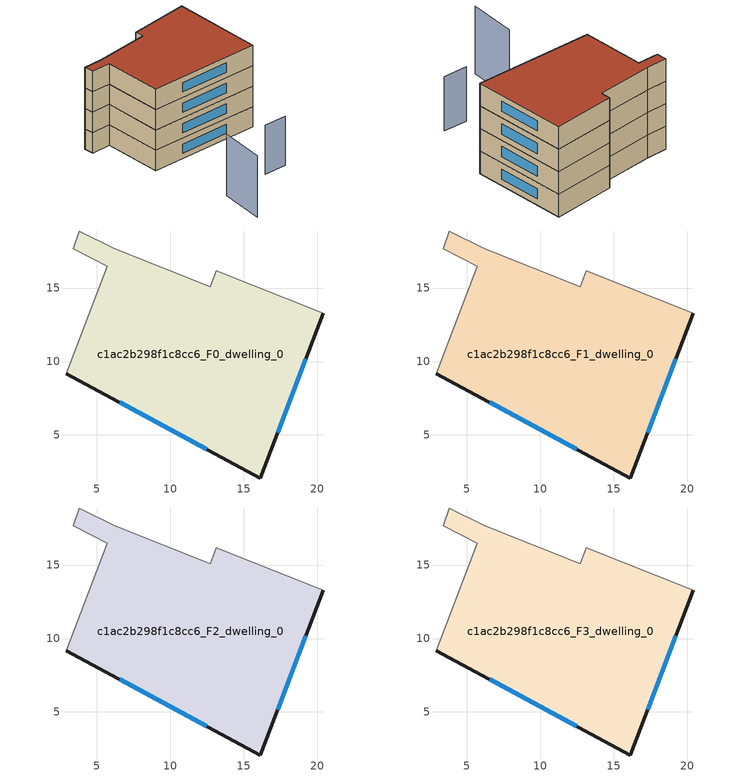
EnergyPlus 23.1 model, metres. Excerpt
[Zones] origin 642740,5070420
c1ac2b298f1c8cc6_F0_dwelling_0
 floor ground (EU_floor_Construction): 16.11,2.07 20.41,13.28 13.11,16.18 12.71,15.08 6.2,17.68 3.8,18.88 3.4,17.68 5.7,16.48 2.9,9.18 z0
 wall outside (EU_wall_Construction): 20.41,13.28 16.11,2.07 2.9,9.18 z0:3
 wall adiabatic (EU_wall_Construction): 2.9,9.18 5.7,16.48 3.4,17.68 3.8,18.88 6.2,17.68 12.71,15.08 13.11,16.18 20.41,13.28 z0:3
 window (EU_Window_Construction): 19.23,10.19 17.29,5.15 / 12.47,4.03 6.54,7.22 z0.83:2.17
c1ac2b298f1c8cc6_F1_dwelling_0
 floor to c1ac2b298f1c8cc6_F0_dwelling_0 (EU_floor_Construction): 16.11,2.07 20.41,13.28 13.11,16.18 12.71,15.08 6.2,17.68 3.8,18.88 3.4,17.68 5.7,16.48 2.9,9.18 z3
 wall outside (EU_wall_Construction): 20.41,13.28 16.11,2.07 2.9,9.18 z3:6
 wall adiabatic (EU_wall_Construction): 2.9,9.18 5.7,16.48 3.4,17.68 3.8,18.88 6.2,17.68 12.71,15.08 13.11,16.18 20.41,13.28 z3:6
 window (EU_Window_Construction): 19.23,10.19 17.29,5.15 / 12.47,4.03 6.54,7.22 z3.83:5.17
c1ac2b298f1c8cc6_F2_dwelling_0
 floor to c1ac2b298f1c8cc6_F1_dwelling_0 (EU_floor_Construction): 16.11,2.07 20.41,13.28 13.11,16.18 12.71,15.08 6.2,17.68 3.8,18.88 3.4,17.68 5.7,16.48 2.9,9.18 z6
 wall outside (EU_wall_Construction): 20.41,13.28 16.11,2.07 2.9,9.18 z6:9
 wall adiabatic (EU_wall_Construction): 2.9,9.18 5.7,16.48 3.4,17.68 3.8,18.88 6.2,17.68 12.71,15.08 13.11,16.18 20.41,13.28 z6:9
 window (EU_Window_Construction): 19.23,10.19 17.29,5.15 / 12.47,4.03 6.54,7.22 z6.83:8.17
c1ac2b298f1c8cc6_F3_dwelling_0
 floor to c1ac2b298f1c8cc6_F2_dwelling_0 (EU_floor_Construction): 16.11,2.07 20.41,13.28 13.11,16.18 12.71,15.08 6.2,17.68 3.8,18.88 3.4,17.68 5.7,16.48 2.9,9.18 z9
 wall outside (EU_wall_Construction): 20.41,13.28 16.11,2.07 2.9,9.18 z9:12
 wall adiabatic (EU_wall_Construction): 2.9,9.18 5.7,16.48 3.4,17.68 3.8,18.88 6.2,17.68 12.71,15.08 13.11,16.18 20.41,13.28 z9:12
 window (EU_Window_Construction): 19.23,10.19 17.29,5.15 / 12.47,4.03 6.54,7.22 z9.83:11.17
 roof outside (EU_roof_Construction): 20.41,13.28 16.11,2.07 2.9,9.18 5.7,16.48 3.4,17.68 3.8,18.88 6.2,17.68 12.71,15.08 13.11,16.18 z12
shading: 7.44,-3.27 10.1,-4.73 z0:7.2; 1.41,-0.75 -1.32,-5.93 z0:9
[Building]
EU S2 Campaign: North Axis=0; Terrain=City; Solar Distribution=FullExterior
[Site:Location]
Lyon-Bron: Latitude=45.75; Longitude=5; Time Zone=1; Elevation=198
[SizingPeriod:WeatherFileDays]
AnnualSizingPeriod: Begin Month=1; Begin Day of Month=1; End Month=12; End Day of Month=31; Day of Week for Start Day=Monday; Use Weather File Daylight Saving Period=No; Use Weather File Rain and Snow Indicators=No
[MATERIAL]
EU_InternalMass_Material: Roughness=MediumRough; Thickness=0.1; Conductivity=1; Density=1800; Specific Heat=900; Thermal Absorptance=0.9; Solar Absorptance=0.7; Visible Absorptance=0.7
[MATERIAL:NOMASS] Roughness=MediumRough; Thermal Absorptance=0.9; Solar Absorptance=0.7; Visible Absorptance=0.7
Name | Thermal Resistance
EU_wall_NoMass | 0.87146
EU_roof_NoMass | 0.842276
EU_floor_NoMass | 0.496999
[WINDOWMATERIAL:SIMPLEGLAZINGSYSTEM]
EU_Window_SimpleGlazing: UFactor=2.2525; Solar Heat Gain Coefficient=0.76; Visible Transmittance=0.76
[CONSTRUCTION]
EU_wall_Construction: EU_wall_NoMass
EU_roof_Construction: EU_roof_NoMass
EU_floor_Construction: EU_floor_NoMass
EU_InternalMass_Construction: EU_InternalMass_Material
EU_Window_Construction: EU_Window_SimpleGlazing
[ZONE] Type=1; Multiplier=1; Ceiling Height=autocalculate; Floor Area=autocalculate; Part of Total Floor Area=Yes
Name | Volume
c1ac2b298f1c8cc6_F0_dwelling_0 | 482.881
c1ac2b298f1c8cc6_F1_dwelling_0; c1ac2b298f1c8cc6_F2_dwelling_0 | 482.878
c1ac2b298f1c8cc6_F3_dwelling_0 | 1448.64
[INTERNALMASS] Construction=EU_InternalMass_Construction; Surface Area=160.96
Name | Zone or ZoneList
c1ac2b298f1c8cc6_F0_dwelling_0_EU_InternalMass | c1ac2b298f1c8cc6_F0_dwelling_0
c1ac2b298f1c8cc6_F1_dwelling_0_EU_InternalMass | c1ac2b298f1c8cc6_F1_dwelling_0
c1ac2b298f1c8cc6_F2_dwelling_0_EU_InternalMass | c1ac2b298f1c8cc6_F2_dwelling_0
c1ac2b298f1c8cc6_F3_dwelling_0_EU_InternalMass | c1ac2b298f1c8cc6_F3_dwelling_0
[OTHEREQUIPMENT] Fuel Type=Electricity; Design Level Calculation Method=Watts/Area; Power per Zone Floor Area=1; Fraction Latent=0; Fraction Radiant=0; Fraction Lost=0; Carbon Dioxide Generation Rate=0; EndUse Subcategory=EU_Step8_InternalGains
Name | Zone or ZoneList or Space or SpaceList | Schedule
EU_Step8_InternalGain_c1ac2b298f1c8cc6_F0_dwelling_0_f000 | c1ac2b298f1c8cc6_F0_dwelling_0 | EU_Step8_GainSchedule_c1ac2b298f1c8cc6_F0_dwelling_0_f000
EU_Step8_InternalGain_c1ac2b298f1c8cc6_F1_dwelling_0_f000 | c1ac2b298f1c8cc6_F1_dwelling_0 | EU_Step8_GainSchedule_c1ac2b298f1c8cc6_F1_dwelling_0_f000
EU_Step8_InternalGain_c1ac2b298f1c8cc6_F2_dwelling_0_f000 | c1ac2b298f1c8cc6_F2_dwelling_0 | EU_Step8_GainSchedule_c1ac2b298f1c8cc6_F2_dwelling_0_f000
EU_Step8_InternalGain_c1ac2b298f1c8cc6_F3_dwelling_0_f000 | c1ac2b298f1c8cc6_F3_dwelling_0 | EU_Step8_GainSchedule_c1ac2b298f1c8cc6_F3_dwelling_0_f000
[ZONEVENTILATION:DESIGNFLOWRATE] Schedule=EU_AlwaysOn; Design Flow Rate Calculation Method=AirChanges/Hour; Air Changes per Hour=0.425; Ventilation Type=Natural; Fan Pressure Rise=0; Fan Total Efficiency=1; Constant Term Coefficient=1; Temperature Term Coefficient=0; Velocity Term Coefficient=0; Velocity Squared Term Coefficient=0; Minimum Indoor Temperature=-100; Maximum Indoor Temperature=100; Delta Temperature=-100; Minimum Outdoor Temperature=-100; Maximum Outdoor Temperature=100; Maximum Wind Speed=40
Name | Zone or ZoneList or Space or SpaceList
EU_ConstantAir_c1ac2b298f1c8cc6_F0_dwelling_0 | c1ac2b298f1c8cc6_F0_dwelling_0
EU_ConstantAir_c1ac2b298f1c8cc6_F1_dwelling_0 | c1ac2b298f1c8cc6_F1_dwelling_0
EU_ConstantAir_c1ac2b298f1c8cc6_F2_dwelling_0 | c1ac2b298f1c8cc6_F2_dwelling_0
EU_ConstantAir_c1ac2b298f1c8cc6_F3_dwelling_0 | c1ac2b298f1c8cc6_F3_dwelling_0
[HVACTEMPLATE:THERMOSTAT] Constant Heating Setpoint=20; Constant Cooling Setpoint=50
EU_HeatOnly_c1ac2b298f1c8cc6_F0_dwelling_0; EU_HeatOnly_c1ac2b298f1c8cc6_F1_dwelling_0; EU_HeatOnly_c1ac2b298f1c8cc6_F2_dwelling_0; EU_HeatOnly_c1ac2b298f1c8cc6_F3_dwelling_0
[HVACTEMPLATE:ZONE:IDEALLOADSAIRSYSTEM] System Availability Schedule=EU_AlwaysOn; Maximum Heating Supply Air Temperature=50; Minimum Cooling Supply Air Temperature=13; Maximum Heating Supply Air Humidity Ratio=0.0156; Minimum Cooling Supply Air Humidity Ratio=0.0077; Heating Limit=NoLimit; Cooling Limit=NoLimit; Heating Availability Schedule=EU_AlwaysOn; Cooling Availability Schedule=EU_CoolingOff; Dehumidification Control Type=ConstantSensibleHeatRatio; Cooling Sensible Heat Ratio=0.7; Dehumidification Setpoint=60; Humidification Control Type=None; Humidification Setpoint=30; Outdoor Air Method=None; Outdoor Air Flow Rate per Person=0.00944; Outdoor Air Flow Rate per Zone Floor Area=0; Outdoor Air Flow Rate per Zone=0; Demand Controlled Ventilation Type=None; Outdoor Air Economizer Type=NoEconomizer; Heat Recovery Type=None; Sensible Heat Recovery Effectiveness=0.7; Latent Heat Recovery Effectiveness=0.65
Name | Template Thermostat
c1ac2b298f1c8cc6_F0_dwelling_0 | EU_HeatOnly_c1ac2b298f1c8cc6_F0_dwelling_0
c1ac2b298f1c8cc6_F1_dwelling_0 | EU_HeatOnly_c1ac2b298f1c8cc6_F1_dwelling_0
c1ac2b298f1c8cc6_F2_dwelling_0 | EU_HeatOnly_c1ac2b298f1c8cc6_F2_dwelling_0
c1ac2b298f1c8cc6_F3_dwelling_0 | EU_HeatOnly_c1ac2b298f1c8cc6_F3_dwelling_0
[SIZING:ZONE] Zone Cooling Design Supply Air Temperature Input Method=SupplyAirTemperature; Zone Cooling Design Supply Air Temperature=13; Zone Heating Design Supply Air Temperature Input Method=SupplyAirTemperature; Zone Heating Design Supply Air Temperature=50; Zone Cooling Design Supply Air Humidity Ratio=0.008; Zone Heating Design Supply Air Humidity Ratio=0.008; Cooling Design Air Flow Method=DesignDay; Cooling Design Air Flow Rate=0; Cooling Minimum Air Flow per Zone Floor Area=0.000762; Cooling Minimum Air Flow=0; Cooling Minimum Air Flow Fraction=0.2; Heating Design Air Flow Method=DesignDay; Heating Design Air Flow Rate=0; Heating Maximum Air Flow per Zone Floor Area=0.002032; Heating Maximum Air Flow=0.141576; Heating Maximum Air Flow Fraction=0.3; Account for Dedicated Outdoor Air System=No; Dedicated Outdoor Air System Control Strategy=NeutralSupplyAir; Dedicated Outdoor Air Low Setpoint Temperature for Design=autosize; Dedicated Outdoor Air High Setpoint Temperature for Design=autosize; Zone Load Sizing Method=Sensible Load Only No Latent Load; Zone Latent Cooling Design Supply Air Humidity Ratio Input Method=HumidityRatioDifference; Zone Cooling Design Supply Air Humidity Ratio Difference=0.005; Zone Latent Heating Design Supply Air Humidity Ratio Input Method=HumidityRatioDifference; Zone Humidification Design Supply Air Humidity Ratio Difference=0.005
c1ac2b298f1c8cc6_F0_dwelling_0; c1ac2b298f1c8cc6_F1_dwelling_0; c1ac2b298f1c8cc6_F2_dwelling_0; c1ac2b298f1c8cc6_F3_dwelling_0
[SCHEDULE:CONSTANT]
Name | Hourly Value
EU_AlwaysOn | 1
EU_CoolingOff | 0
[SCHEDULE:FILE] Column Number=1; Rows to Skip at Top=0; Number of Hours of Data=8760; Column Separator=Comma; Interpolate to Timestep=No; Minutes per Item=60; Adjust Schedule for Daylight Savings=Yes
Name | File
EU_Step8_GainSchedule_c1ac2b298f1c8cc6_F0_dwelling_0_f000 | ../../schedules/c1ac2b298f1c8cc6/c1ac2b298f1c8cc6_F0_dwelling_0_f000_gain.csv
EU_Step8_GainSchedule_c1ac2b298f1c8cc6_F1_dwelling_0_f000 | ../../schedules/c1ac2b298f1c8cc6/c1ac2b298f1c8cc6_F1_dwelling_0_f000_gain.csv
EU_Step8_GainSchedule_c1ac2b298f1c8cc6_F2_dwelling_0_f000 | ../../schedules/c1ac2b298f1c8cc6/c1ac2b298f1c8cc6_F2_dwelling_0_f000_gain.csv
EU_Step8_GainSchedule_c1ac2b298f1c8cc6_F3_dwelling_0_f000 | ../../schedules/c1ac2b298f1c8cc6/c1ac2b298f1c8cc6_F3_dwelling_0_f000_gain.csv
